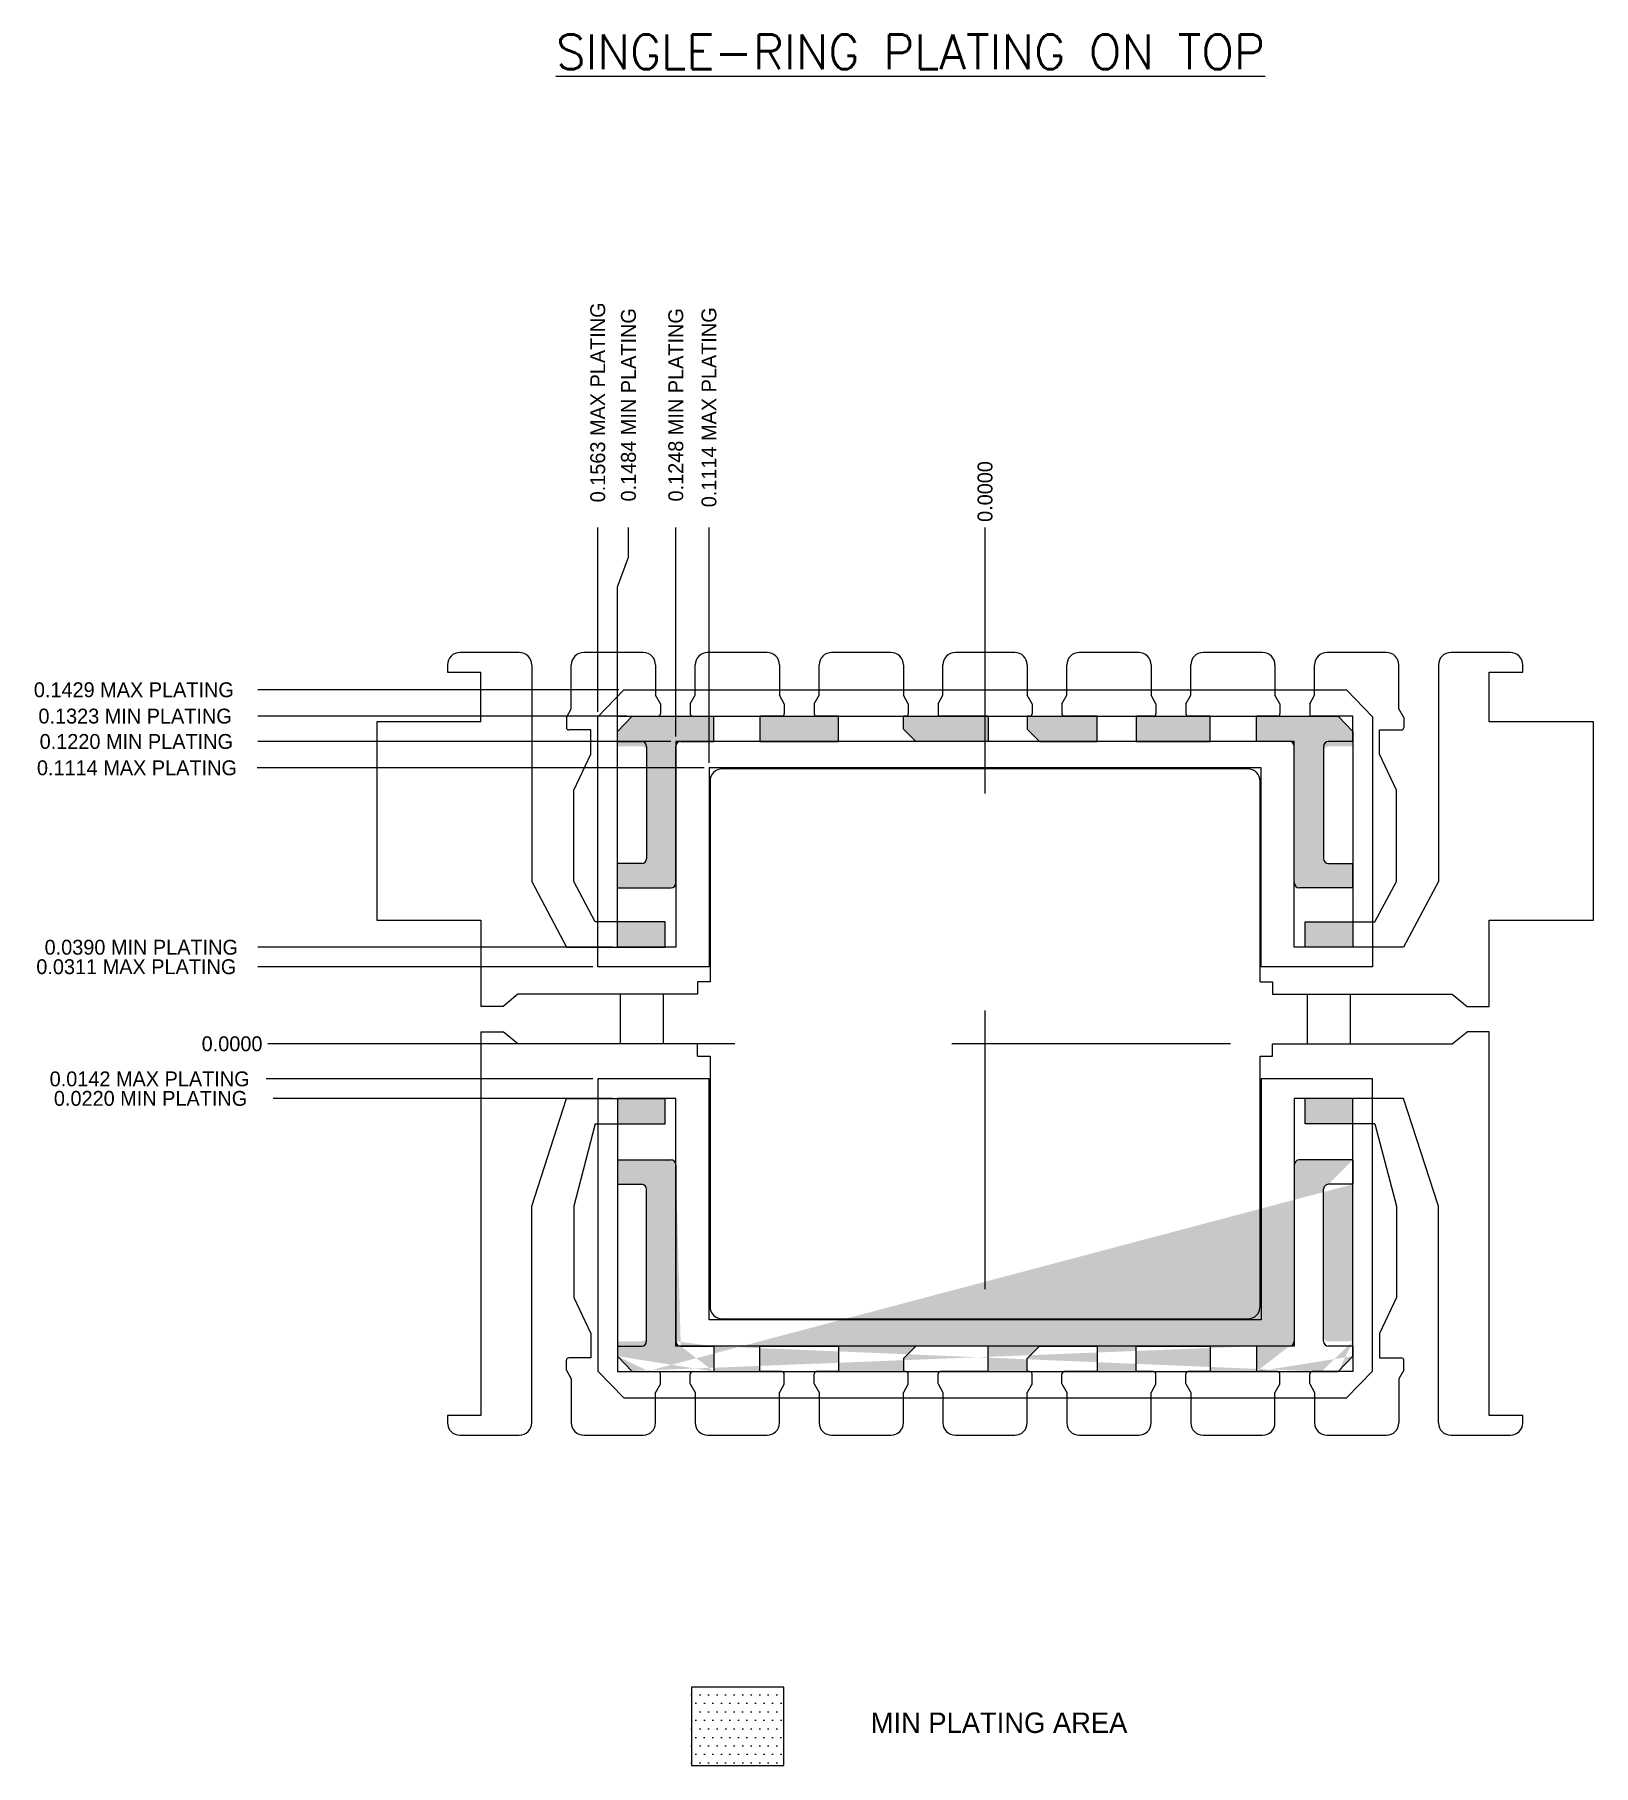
# Model space of a CAD drawing. Header units: inches. Extents: x 0.604 to 1.233, y -0.516 to 0.183.
import ezdxf
from ezdxf.enums import TextEntityAlignment as Align

# ---------------------------------------------------------------- set-up
doc = ezdxf.new("R2010")
doc.units = ezdxf.units.IN
doc.header["$MEASUREMENT"] = 0
doc.linetypes.add('CENTER', pattern=[2, 1.25, -0.25, 0.25, -0.25])
doc.linetypes.add('DASHED', pattern=[0.75, 0.5, -0.25])
for name, color, linetype in [('1', 7, 'Continuous'), ('1D', 4, 'Continuous'), ('3D', 4, 'Continuous')]:
    doc.layers.add(name, color=color, linetype=linetype)
doc.styles.add('SIMPLEX', font='SIMPLEX')

msp = doc.modelspace()

# ---------------------------------------------------------------- hatches: boundary and pattern name
at = {"layer": '3D'}
h = msp.add_hatch(dxfattribs=at)
h.set_pattern_fill('DOTS', color=256, scale=0.055, style=0)
h.set_pattern_definition([(0, (0.9876560375050758, -0.2242288662819192), (0.00171875, 0.0034375), [0, -0.0034375])])
edge = h.paths.add_edge_path()
edge.add_line((0.8392328020381683, -0.1041515301694744), (0.8392309146984189, -0.098159489556565))
edge.add_line((0.8392309146984189, -0.098159489556565), (0.8450103894392668, -0.0921674489509315))
edge.add_line((0.8450103894392668, -0.0921674489509315), (0.8781284643810067, -0.0921674489509315))
edge.add_line((0.8781284643810067, -0.0921674489509315), (0.8781284643810067, -0.1021831969810591))
edge.add_line((0.8781284643810067, -0.1021831969810591), (0.8648233532185258, -0.1021831969810591))
edge.add_arc((0.8648233532185258, -0.1041517009180097), 0.0019685039369506, 90, 180)
edge.add_line((0.8628548492779373, -0.1041517009180097), (0.8628548492779373, -0.1592688112286851))
edge.add_arc((0.8608863453373486, -0.1592688112286851), 0.0019685039369506, -90, 0, ccw=False)
edge.add_line((0.8608863453373486, -0.1612373151692736), (0.8392328020381683, -0.1612373151692736))
edge.add_line((0.8392328020381683, -0.1612373151692736), (0.8392328020381683, -0.1513947954808827))
edge.add_line((0.8392328020381683, -0.1513947954808827), (0.8490753217192832, -0.1513947954808827))
edge.add_arc((0.8490753217192832, -0.1494262915512081), 0.0019685039369506, 270, 360)
edge.add_line((0.8510438256598717, -0.1494262915512081), (0.8510438256598717, -0.106120034110063))
edge.add_arc((0.8490753217192832, -0.106120034110063), 0.0019685039369506, 0, 90)
edge.add_line((0.8490753217192832, -0.1041515301694744), (0.8392328020381683, -0.1041515301694744))
h.paths.add_polyline_path([(1.136081160308094, -0.1750162678472407), (1.136081160308094, -0.1852524883179285), (1.116791709067911, -0.1852524883179285), (1.116791709067911, -0.1750162678472407)])
edge = h.paths.add_edge_path()
edge.add_line((1.130301685570884, -0.0921674489509315), (1.136083047647844, -0.0981614463162259))
edge.add_line((1.136083047647844, -0.0981614463162259), (1.136083047647844, -0.1041515301694744))
edge.add_line((1.136083047647844, -0.1041515301694744), (1.126240527970367, -0.1041515301694744))
edge.add_arc((1.126240527970367, -0.106120034110063), 0.0019685039369506, 90, 180)
edge.add_line((1.124272024029778, -0.106120034110063), (1.124272024029778, -0.1494262915512081))
edge.add_arc((1.126240527970367, -0.1494262915512081), 0.0019685039369506, 180, 270)
edge.add_line((1.126240527970367, -0.1513947954808827), (1.136083047647844, -0.1513947954808827))
edge.add_line((1.136083047647844, -0.1513947954808827), (1.136083047647844, -0.1612373151692736))
edge.add_line((1.136083047647844, -0.1612373151692736), (1.114429504337749, -0.1612373151692736))
edge.add_arc((1.114429504337749, -0.1592688112286851), 0.0019685039369506, 180, 270, ccw=False)
edge.add_line((1.112461000404437, -0.1592688112286851), (1.112461000404437, -0.1041517009180097))
edge.add_arc((1.110492496471124, -0.1041517009180097), 0.0019685039369506, 0, 90)
edge.add_line((1.110492496471124, -0.1021831969810591), (1.097187385308643, -0.1021831969810591))
edge.add_line((1.097187385308643, -0.1021831969810591), (1.097187385308643, -0.0919469765067334))
edge.add_line((1.097187385308643, -0.0919469765067334), (1.122520737022568, -0.0919469765067334))
edge.add_arc((1.123648014523496, -0.0891753229698225), 0.002992125984747, 247.8676084654418, 270)
edge.add_line((1.123648014523496, -0.0921674489509315), (1.130301685570884, -0.0921674489509315))
h.paths.add_polyline_path([(1.048671786455088, -0.0919469765067334), (1.078530053400754, -0.0919469765067334), (1.078530053400754, -0.1021831969810591), (1.048671786455088, -0.1021831969810591)])
h.paths.add_polyline_path([(1.004656038407119, -0.0919469765067334), (1.032923754180956, -0.0919469765067334), (1.032923754180956, -0.1021831969810591), (1.009656038419052, -0.1021831969810591), (1.004656038407119, -0.0971831969909545)])
h.paths.add_polyline_path([(0.9546560384005714, -0.0919469765067334), (0.9889080069187912, -0.0919469765067334), (0.9889080069187912, -0.1021831969810591), (0.9596560384088662, -0.1021831969810591), (0.9546560384078475, -0.0971831969909545)])
h.paths.add_polyline_path([(0.8967820218895212, -0.0919469765067334), (0.9285300533701956, -0.0919469765067334), (0.9285300533701956, -0.1021831969810591), (0.8967820219004352, -0.1021831969810591)])
h.paths.add_polyline_path([(0.8392309146984189, -0.1852524883179285), (0.8392309146984189, -0.1750162678472407), (0.8585241406217392, -0.1750162678472407), (0.8585241406217392, -0.1852524883179285)])
h.paths.add_polyline_path([(1.136081160308094, -0.2565129003487527), (1.136081160308094, -0.2462766798817029), (1.116791709067911, -0.2462766798817029), (1.116791709067911, -0.2565129003487527)])
h.paths.add_polyline_path([(1.048671786455088, -0.3565107560389151), (1.078530053400754, -0.3565107560389151), (1.078530053400754, -0.3462745355682273), (1.048671786455088, -0.3462745355682273)], flags=17)
h.paths.add_polyline_path([(1.004656038407119, -0.3565107560389151), (1.032923754180956, -0.3565107560389151), (1.032923754180956, -0.3462745355682273), (1.009656038419052, -0.3462745355682273), (1.004656038407119, -0.3512745355692459)], flags=17)
h.paths.add_polyline_path([(0.9546560384005714, -0.3565107560389151), (0.9889080069187912, -0.3565107560389151), (0.9889080069187912, -0.3462745355682273), (0.9596560384088662, -0.3462745355682273), (0.9546560384078475, -0.3512745355692459)], flags=17)
h.paths.add_polyline_path([(0.8967820219004352, -0.3565107560389151), (0.9285300533701956, -0.3565107560389151), (0.9285300533701956, -0.3462745355682273), (0.8967820219004352, -0.3462745355682273)], flags=17)
h.paths.add_polyline_path([(0.8392309146984189, -0.2462766798817029), (0.8392309146984189, -0.2565129003487527), (0.8585241406217392, -0.2565129003487527), (0.8585241406217392, -0.2462766798817029)])
edge = h.paths.add_edge_path()
edge.add_line((1.136081160308094, -0.2809217796566372), (1.136081160308094, -0.2710792599791603))
edge.add_line((1.136081160308094, -0.3502982429890835), (1.136081160308094, -0.344306202379812))
edge.add_line((1.130301685581798, -0.356290283598355), (1.136081160308094, -0.3502982429890835))
edge.add_line((1.097187385308643, -0.3565107560389151), (1.122520737033482, -0.3565107560389151))
edge.add_line((0.8527951126561674, -0.3565107560389151), (0.8781284643810067, -0.3565107560389151))
edge.add_line((0.8392309146984189, -0.3502982429890835), (0.8450103894283529, -0.356290283598355))
edge.add_line((1.097187385308643, -0.3462745355682273), (1.097187385308643, -0.3565107560389151))
edge.add_line((1.110492496471124, -0.3462745355682273), (1.097187385308643, -0.3462745355682273))
edge.add_arc((1.110492496471124, -0.3443060316312767), 0.0019685039369506, 270, 360)
edge.add_line((1.112461000404437, -0.2730477639197488), (1.112461000404437, -0.3443060316312767))
edge.add_arc((1.114429504337749, -0.2730477639197488), 0.0019685039369506, 90, 180)
edge.add_line((1.136083047647844, -0.2710792599791603), (1.114429504337749, -0.2710792599791603))
edge.add_line((1.126240527970367, -0.2809217796566372), (1.136083047647844, -0.2809217796566372))
edge.add_arc((1.126240527970367, -0.2828902835972258), 0.0019685039369506, 90, 180)
edge.add_line((1.124272024029778, -0.3423376984392235), (1.124272024029778, -0.2828902835972258))
edge.add_arc((1.126240527970367, -0.3423376984392235), 0.0019685039369506, 180, 270)
edge.add_line((1.136083047647844, -0.344306202379812), (1.126240527970367, -0.344306202379812))
edge.add_line((1.123648014523496, -0.356290283598355), (1.130301685581798, -0.356290283598355))
edge.add_arc((1.123648014523496, -0.3592824095903779), 0.002992125984747, 90, 112.1323913792527)
edge.add_line((0.8781284643810067, -0.3462745355682273), (0.8781284643810067, -0.3565107560389151))
edge.add_line((0.8648233532185258, -0.3462745355682273), (0.8781284643810067, -0.3462745355682273))
edge.add_arc((0.8648233532185258, -0.3443060316312767), 0.0019685039369506, 180, 270)
edge.add_line((0.8628548492779373, -0.2730477639197488), (0.8628548492779373, -0.3443060316312767))
edge.add_arc((0.8608863453373486, -0.2730477639197488), 0.0019685039369506, 0, 90)
edge.add_line((0.8392328020381683, -0.2710792599791603), (0.8608863453373486, -0.2710792599791603))
edge.add_line((0.8392328020381683, -0.2809217796566372), (0.8392328020381683, -0.2710792599791603))
edge.add_line((0.8490753217192832, -0.2809217796566372), (0.8392328020381683, -0.2809217796566372))
edge.add_arc((0.8490753217192832, -0.2828902835972258), 0.0019685039369506, 0, 90)
edge.add_line((0.8510438256598717, -0.3423376984392235), (0.8510438256598717, -0.2828902835972258))
edge.add_arc((0.8490753217192832, -0.3423376984392235), 0.0019685039369506, 270, 360)
edge.add_line((0.8392328020381683, -0.344306202379812), (0.8490753217192832, -0.344306202379812))
edge.add_line((0.8392328020381683, -0.3503001997487445), (0.8392328020381683, -0.344306202379812))
edge.add_line((0.8516678351697919, -0.356290283598355), (0.8450103894283529, -0.356290283598355))
edge.add_arc((0.8516678351697919, -0.3592824095903779), 0.002992125984747, 67.86760868527736, 90)
h = msp.add_hatch(dxfattribs=at)
h.set_pattern_fill('DOTS', color=256, scale=0.055, style=0)
h.set_pattern_definition([(0, (-1.796592062510171, -2.422292927709349), (0.00171875, 0.0034375), [0, -0.0034375])])
h.paths.add_polyline_path([(0.869176690630411, -0.5155125889286865), (0.9063677875965368, -0.5155125889286865), (0.9063677875965368, -0.48390394073067), (0.869176690630411, -0.48390394073067)])

# ---------------------------------------------------------------- linework, layer by layer
at = {"layer": '1'}
for p, q in [((0.7996599611469719, -0.0662288662497304), (0.7756560383786564, -0.0662288662497304)), ((0.8496599623213114, -0.0662288662497304), (0.8256599623309739, -0.0662288605817594)), ((0.8996560395789855, -0.0662288662497304), (0.8756599623411602, -0.0662288605817594)), ((0.9496560395891719, -0.0662288662497304), (0.9256560395806445, -0.0662288605817594)), ((0.9996560381223389, -0.0662288605817594), (0.9756560381210874, -0.0662288620005711)), ((1.049656037237582, -0.0662288605817594), (1.025656037225417, -0.0662288662497304)), ((1.099655887341214, -0.0662288605817594), (1.075656037235603, -0.0662288662606443)), ((1.149656037247041, -0.0662288605817594), (1.125655887350148, -0.0662288662497304)), ((1.19965603843957, -0.0662288662497304), (1.175656038438319, -0.0662288662497304)), ((0.7706560383812758, -0.071228866250749), (0.7706560383812758, -0.0742288662513602)), ((0.7706560383812758, -0.0742288662513602), (0.7841560383785691, -0.0742288662513602)), ((0.7841560383712931, -0.0942288663063664), (0.7841560383712931, -0.0742288662513602)), ((0.8046599611479905, -0.071228866250749), (0.8046599611479905, -0.1587001849329681)), ((0.8206599611476121, -0.088983196150366), (0.8206599611476121, -0.071228860590054)), ((0.8546560383983887, -0.071228866250749), (0.8546560383983887, -0.0834469765177346)), ((0.8706560383980104, -0.0834469765068207), (0.8706560383980104, -0.071228860590054)), ((0.9046560383976611, -0.071228866250749), (0.9046560383976611, -0.0834469765177346)), ((0.9206560383972828, -0.0834469765068207), (0.9206560383972828, -0.071228860590054)), ((0.9546560384005714, -0.071228866250749), (0.9546560384005714, -0.0834469765177346)), ((0.9706560384074691, -0.0834469765068207), (0.9706560384074691, -0.071228860590054)), ((1.004656038407119, -0.071228866250749), (1.004656038407119, -0.0834469765177346)), ((1.020656038410379, -0.0834469765068207), (1.020656038410379, -0.071228860590054)), ((1.054656038417306, -0.071228866250749), (1.054656038417306, -0.0834469765177346)), ((1.070656038416927, -0.0834469765068207), (1.070656038416927, -0.071228860590054)), ((1.104656038420216, -0.071228866250749), (1.104656038420216, -0.0834469765177346)), ((1.120656038427114, -0.0834469765068207), (1.120656038427114, -0.071228860590054)), ((1.154652113866177, -0.088983196157642), (1.154652113858901, -0.071228860590054)), ((1.170652113858523, -0.071228866250749), (1.170652113858523, -0.1587001849329681)), ((1.191156038439658, -0.0742288662513602), (1.204656038447865, -0.0742288662513602)), ((1.191156038439658, -0.0942288663063664), (1.191156038439658, -0.0742288662513602)), ((1.204656038447865, -0.0742288662513602), (1.204656038447865, -0.071228866250749)), ((0.8566245423389773, -0.086969160969602), (0.8546560383983887, -0.0834469765177346)), ((0.8686875344683357, -0.086969160958688), (0.8706560383980104, -0.0834469765068207)), ((0.9066245423382497, -0.086969160969602), (0.9046560383976611, -0.0834469765177346)), ((0.9186875344676082, -0.086969160958688), (0.9206560383972828, -0.0834469765068207)), ((0.9566245423411601, -0.086969160969602), (0.9546560384005714, -0.0834469765177346)), ((0.9686875344668806, -0.086969160958688), (0.9706560384074691, -0.0834469765068207)), ((1.006624542347708, -0.086969160969602), (1.004656038407119, -0.0834469765177346)), ((1.018687534477066, -0.086969160958688), (1.020656038410379, -0.0834469765068207)), ((1.056624542357894, -0.086969160969602), (1.054656038417306, -0.0834469765177346)), ((1.068687534487253, -0.086969160958688), (1.070656038416927, -0.0834469765068207)), ((1.106624542368081, -0.086969160969602), (1.104656038420216, -0.0834469765177346)), ((1.118687534497439, -0.086969160958688), (1.120656038427114, -0.0834469765068207)), ((0.8186914572070236, -0.0925053806058713), (0.8206599611366981, -0.088983196157642)), ((0.8566245423389773, -0.086969160969602), (0.8566245423389773, -0.0909583938409924)), ((0.8686875344683357, -0.086969160958688), (0.8686875344683357, -0.0909583938409924)), ((0.9066245423382497, -0.086969160969602), (0.9066245423382497, -0.0909583938409924)), ((0.9186875344676082, -0.086969160958688), (0.9186875344603322, -0.0909583938409924)), ((0.9566245423411601, -0.086969160969602), (0.9566245423411601, -0.0909583938409924)), ((0.9686875344668806, -0.086969160958688), (0.9686875344668806, -0.0909583938409924)), ((1.006624542347708, -0.086969160969602), (1.006624542347708, -0.0909583938409924)), ((1.018687534477066, -0.086969160958688), (1.018687534477066, -0.0909583938409924)), ((1.056624542357894, -0.086969160969602), (1.056624542357894, -0.0909583938409924)), ((1.068687534487253, -0.086969160958688), (1.068687534476339, -0.0909583938409924)), ((1.106624542368081, -0.086969160969602), (1.106624542368081, -0.0909583938409924)), ((1.118687534497439, -0.086969160958688), (1.118687534486525, -0.0909583938409924)), ((1.156620617799489, -0.0925053806058713), (1.154652113866177, -0.088983196157642)), ((0.7841560383712931, -0.0942288663063664), (0.7421560241418775, -0.0942288663063664)), ((0.7421560241418775, -0.0942288663063664), (0.7421560241418775, -0.1742288663081126)), ((0.8186914572070236, -0.0925053806058713), (0.8186914571961096, -0.0964946134918137)), ((0.8285320147988386, -0.097478865460289), (0.8196757091791369, -0.097478865449375)), ((0.8285320147988386, -0.1073262521313154), (0.8285320147988386, -0.0974788662824722)), ((0.8392308406582742, -0.1021788662801555), (0.8392308406509982, -0.0919426458094677)), ((0.8392308406509982, -0.0919426458094677), (0.8556402885405987, -0.0919426458094677)), ((0.8696717845996317, -0.0919426458094677), (0.87812468969787, -0.0919426458094677)), ((0.8781284643700928, -0.1021788662801555), (0.8781284643700928, -0.0919426458094677)), ((0.8967820218895212, -0.0919426458094677), (0.8967820218895212, -0.1021788662801555)), ((0.9056402903734124, -0.0919426458094677), (0.8967820218895212, -0.0919426458094677)), ((0.9285300533701956, -0.0919426458094677), (0.9196717864324455, -0.0919426458094677)), ((0.9285300533701956, -0.1021788662801555), (0.9285300533701956, -0.0919426458094677)), ((0.9546560384005714, -0.0971788662827749), (0.9546560384005714, -0.0919426458094677)), ((0.9556402903799607, -0.0919426458094677), (0.9546560384005714, -0.0919426458094677)), ((0.9596560383979522, -0.1021788662801555), (0.9546560384005714, -0.0971788662827749)), ((0.9889080069187912, -0.0919426458094677), (0.9696717864426317, -0.0919426458094677)), ((0.9889080069187912, -0.0919426458094677), (0.9889080069187912, -0.1021788662801555)), ((1.004656038407119, -0.0919426458094677), (1.004656038407119, -0.0971788662827749)), ((1.005640290390147, -0.0919426458094677), (1.004656038407119, -0.0919426458094677)), ((1.004656038407119, -0.0971788662827749), (1.009656038408138, -0.1021788662801555)), ((1.032923754170042, -0.0919426458094677), (1.019671786445542, -0.0919426458094677)), ((1.032923754170042, -0.1021788662801555), (1.032923754170042, -0.0919426458094677)), ((1.048671786444174, -0.0919426458094677), (1.048671786444174, -0.1021788662801555)), ((1.055640290396695, -0.0919426458094677), (1.048671786444174, -0.0919426458094677)), ((1.078530053400754, -0.0919426458094677), (1.069671786455728, -0.0919426458094677)), ((1.078530053400754, -0.1021788662801555), (1.078530053400754, -0.0919426458094677)), ((1.097187385308643, -0.1021788662801555), (1.097187385308643, -0.0919426458094677)), ((1.105640290406881, -0.0919426458094677), (1.097187385308643, -0.0919426458094677)), ((1.136081234355515, -0.0919426458094677), (1.119671786469552, -0.0919426458094677)), ((1.136081234355515, -0.1021788662801555), (1.136081234355515, -0.0919426458094677)), ((1.146780060204036, -0.097478865460289), (1.155636365831014, -0.097478865449375)), ((1.146780060204036, -0.1073262521313154), (1.146780060204036, -0.0974788662824722)), ((1.156620617799489, -0.0925053806058713), (1.156620617806765, -0.0964946134918137)), ((1.233156052599952, -0.0942288663063664), (1.191156038359622, -0.0942288663063664)), ((1.233156052599952, -0.1742288663081126), (1.233156052599952, -0.0942288663063664)), ((0.8392308406582742, -0.1021788662801555), (0.8490753256592142, -0.1021788662801555)), ((0.8510438256598717, -0.104147366280813), (0.8510438256598717, -0.1494303623367159)), ((0.8628560375036614, -0.1592603623394098), (0.8628560375036614, -0.1041473702098301)), ((0.8648245414442499, -0.1021788662801555), (0.8781284643700928, -0.1021788662801555)), ((0.8967820218895212, -0.1021788662801555), (0.9285300533701956, -0.1021788662801555)), ((0.9889080069187912, -0.1021788662801555), (0.9596560383979522, -0.1021788662801555)), ((1.009656038408138, -0.1021788662801555), (1.032923754170042, -0.1021788662801555)), ((1.048671786444174, -0.1021788662801555), (1.078530053400754, -0.1021788662801555)), ((1.110487533569539, -0.1021788662801555), (1.097187385308643, -0.1021788662801555)), ((1.11245603750649, -0.1592603623394098), (1.11245603750649, -0.1041473702098301)), ((1.124272024029778, -0.104147366280813), (1.124272024029778, -0.1494303623367159)), ((1.124272024029778, -0.104147366280813), (1.124272024029778, -0.1494303623367159)), ((1.136081234355515, -0.1021788662801555), (1.126240524037712, -0.1021788662801555)), ((0.821657999047602, -0.1218674356823612), (0.8285320147988386, -0.1073262521313154)), ((1.153654075958911, -0.1218674356823612), (1.146780060204036, -0.1073262521313154)), ((0.821657999047602, -0.1587001849329681), (0.821657999047602, -0.1218674356823612)), ((1.153654075958911, -0.1587001849329681), (1.153654075958911, -0.1218674356823612)), ((0.8490753217192832, -0.1513988662809425), (0.8392308406400844, -0.1513988662809425)), ((0.8392308406400844, -0.1612288662799983), (0.8392308406400844, -0.1513988662809425)), ((1.126240527959453, -0.1513988662809425), (1.136081234355515, -0.1513988662809425)), ((1.136081234344601, -0.1612288662799983), (1.136081234355515, -0.1513988662809425)), ((0.8046599611479905, -0.1587001849329681), (0.8187492809738613, -0.1852524883179285)), ((0.8303351395697973, -0.1750162678472407), (0.821657999047602, -0.1587001849329681)), ((1.144976935440354, -0.1750162678472407), (1.153654075958911, -0.1587001849329681)), ((1.170652113858523, -0.1587001849329681), (1.156562794039928, -0.1852524883179285)), ((0.8392308406400844, -0.1612288662799983), (0.8608875335703488, -0.1612288662799983)), ((1.136083047647844, -0.1612288662799983), (1.114424541439802, -0.1612288662799983)), ((0.7421560241418775, -0.1742288663081126), (0.7841560383712931, -0.1742288663081126)), ((0.7841560383712931, -0.1742288663081126), (0.7841560383712931, -0.2091028820177598)), ((1.191156036631582, -0.2091028820177598), (1.191156038359622, -0.1742288663081126)), ((1.191156038359622, -0.1742288663081126), (1.233156052599952, -0.1742288663081126)), ((0.8585241406217392, -0.1750162678472407), (0.8303351395697973, -0.1750162678472407)), ((0.8585241406217392, -0.1852524883179285), (0.8585241406217392, -0.1750162678472407)), ((1.11678793439205, -0.1852524883179285), (1.11678793439205, -0.1750162678472407)), ((1.11678793439205, -0.1750162678472407), (1.144976935440354, -0.1750162678472407)), ((0.8187492809738613, -0.1852524883179285), (0.8585241406217392, -0.1852524883179285)), ((1.156562794039928, -0.1852524883179285), (1.11678793439205, -0.1852524883179285)), ((0.8716343768355727, -0.199228866280464), (0.8716343768355727, -0.2042288662814826)), ((1.09868162092971, -0.199228866280464), (1.10368162092709, -0.199228866280464)), ((1.10368162092709, -0.199228866280464), (1.10368162092709, -0.2042288662814826)), ((0.7931402894682833, -0.2091028820177598), (0.7841560383785691, -0.2091028820177598)), ((0.7931402894682833, -0.2091028820177598), (0.7841560383785691, -0.2091028820177598)), ((0.7991245414414152, -0.2042288662814826), (0.7931402894682833, -0.2091028820177598)), ((0.8716343768355727, -0.2042288662814826), (0.7991245414414152, -0.2042288662814826)), ((1.10368162092709, -0.2042288662814826), (1.176187533568736, -0.2042288662814826)), ((1.176187533568736, -0.2042288662814826), (1.182171785527316, -0.2091028820177598)), ((1.182171785527316, -0.2091028820177598), (1.191156036631582, -0.2091028820177598)), ((1.182171785527316, -0.2091028820177598), (1.191156036631582, -0.2091028820177598)), ((0.7841560383785691, -0.21935485053109), (0.7841560383785691, -0.3742288662979263)), ((0.7841560383785691, -0.21935485053109), (0.7931402894682833, -0.21935485053109)), ((0.7841560383785691, -0.21935485053109), (0.7931402894682833, -0.21935485053109)), ((0.7991245414414152, -0.2242288662819192), (0.7931402894682833, -0.21935485053109)), ((1.176187533568736, -0.2242288662819192), (1.182171785527316, -0.21935485053109)), ((1.191156036631582, -0.21935485053109), (1.182171785527316, -0.21935485053109)), ((1.191156036631582, -0.21935485053109), (1.182171785527316, -0.21935485053109)), ((1.191156038439658, -0.3742288662979263), (1.191156036631582, -0.21935485053109)), ((0.8716343768355727, -0.2242288662819192), (0.7991245414414152, -0.2242288662819192)), ((0.8716343768355727, -0.2292288662829378), (0.8716343768355727, -0.2242288662819192)), ((1.09868162092971, -0.2292288662829378), (1.10368162092709, -0.2292288662829378)), ((1.10368162092709, -0.2292288662829378), (1.10368162092709, -0.2242288662819192)), ((1.10368162092709, -0.2242288662819192), (1.176187533568736, -0.2242288662819192)), ((0.8046599611479905, -0.2897458986590209), (0.8187447978270938, -0.2462788662815001)), ((0.8187447978270938, -0.2462788662815001), (0.8585241406071872, -0.2462788662815001)), ((0.858524140629015, -0.256508866281365), (0.8585241406071872, -0.2462788662815001)), ((1.156567277179419, -0.2462788662815001), (1.116787934399326, -0.2462788662815001)), ((1.11678793439205, -0.256508866281365), (1.116787934399326, -0.2462788662815001)), ((1.170652113858523, -0.2897458986590209), (1.156567277179419, -0.2462788662815001)), ((0.8303324178377806, -0.256508866281365), (0.821657999047602, -0.2897430857592553)), ((0.8303324178377806, -0.256508866281365), (0.858524140629015, -0.256508866281365)), ((1.144979657168732, -0.256508866281365), (1.11678793439205, -0.256508866281365)), ((1.144979657168732, -0.256508866281365), (1.153654075958911, -0.2897430857592553)), ((0.8392290273586696, -0.2710788662807317), (0.8608875374993658, -0.2710788662807317)), ((0.8392290273586696, -0.2710788662807317), (0.8392290273586696, -0.2809288662829203)), ((1.136083047647844, -0.2710788662807317), (1.114424537507147, -0.2710788662807317)), ((1.136083047647844, -0.2710788662807317), (1.136083047647844, -0.2809288662829203)), ((0.8628560375036614, -0.2730473662813893), (0.8628560375036614, -0.3443103623394563)), ((1.11245603750649, -0.2730473662813893), (1.11245603750649, -0.3443103623394563)), ((0.8392290273586696, -0.2809288662829203), (0.8490753256592142, -0.2809288662829203)), ((0.8510438256598717, -0.3443103662830254), (0.8510438256598717, -0.2828973662799399)), ((1.124272024029778, -0.3443103662830254), (1.124272024018864, -0.2828973662799399)), ((1.136083047647844, -0.2809288662829203), (1.126240524019522, -0.2809288662829203)), ((0.8046599611479905, -0.3772288662985375), (0.8046599611479905, -0.2897458986590209)), ((0.821657999047602, -0.2897430857592553), (0.821657999047602, -0.3265902968778391)), ((1.153654075958911, -0.2897430857592553), (1.153654075958911, -0.3265902968778391)), ((1.170652113858523, -0.3772288663094514), (1.170652113858523, -0.2897458986590209)), ((0.821657999047602, -0.3265902968778391), (0.8285320147988386, -0.341131480417971)), ((1.153654075958911, -0.3265902968778391), (1.146780060204036, -0.341131480417971)), ((0.8285320147988386, -0.341131480417971), (0.8285320147988386, -0.3509788662813662)), ((1.146780060204036, -0.341131480417971), (1.146780060204036, -0.3509788662813662)), ((0.8392308406582742, -0.3462788662800449), (0.8392308406509982, -0.3565150867507327)), ((0.8392308406582742, -0.3462788662800449), (0.8490753256592142, -0.3462788662800449)), ((0.8648245414442499, -0.3462788662800449), (0.8781284643700928, -0.3462788662800449)), ((0.8781284643700928, -0.3462788662800449), (0.8781284643700928, -0.3565150867507327)), ((0.8967820218895212, -0.3565150867507327), (0.8967820218895212, -0.3462788662800449)), ((0.8967820218895212, -0.3462788662800449), (0.9285300533701956, -0.3462788662800449)), ((0.9285300533701956, -0.3462788662800449), (0.9285300533701956, -0.3565150867507327)), ((0.9596560383979522, -0.3462788662800449), (0.9546560384005714, -0.3512788662810635)), ((0.9889080069187912, -0.3462788662800449), (0.9596560383979522, -0.3462788662800449)), ((0.9889080069187912, -0.3565150867507327), (0.9889080069187912, -0.3462788662800449)), ((1.004656038407119, -0.3512788662810635), (1.009656038408138, -0.3462788662800449)), ((1.009656038408138, -0.3462788662800449), (1.032923754170042, -0.3462788662800449)), ((1.032923754170042, -0.3462788662800449), (1.032923754170042, -0.3565150867507327)), ((1.048671786444174, -0.3565150867507327), (1.048671786444174, -0.3462788662800449)), ((1.048671786444174, -0.3462788662800449), (1.078530053400754, -0.3462788662800449)), ((1.078530053400754, -0.3462788662800449), (1.078530053400754, -0.3565150867507327)), ((1.110487533569539, -0.3462788662800449), (1.097187385308643, -0.3462788662800449)), ((1.097187385308643, -0.3462788662800449), (1.097187385308643, -0.3565150867507327)), ((1.136081234355515, -0.3462788662800449), (1.126240524037712, -0.3462788662800449)), ((1.136081234355515, -0.3462788662800449), (1.136081234355515, -0.3565150867507327)), ((0.8186914572070236, -0.3559523519470531), (0.8186914571961096, -0.3519631190683867)), ((0.8186914572070236, -0.3559523519470531), (0.8206599611366981, -0.3594745363880065)), ((0.8285320147988386, -0.3509788670999114), (0.8196757091791369, -0.3509788670999114)), ((0.9546560384005714, -0.3512788662810635), (0.9546560384005714, -0.3565150867507327)), ((1.004656038407119, -0.3565150867507327), (1.004656038407119, -0.3512788662810635)), ((1.146780060204036, -0.3509788670999114), (1.155636365831014, -0.3509788670999114)), ((1.156620617799489, -0.3559523519470531), (1.154652113866177, -0.3594745363880065)), ((1.156620617799489, -0.3559523519470531), (1.156620617806765, -0.3519631190683867)), ((0.8206599611476121, -0.3594745364098344), (0.8206599611476121, -0.3772288719665084)), ((0.8392308406509982, -0.3565150867507327), (0.8556402885405987, -0.3565150867507327)), ((0.8566245423389773, -0.3614885715796845), (0.8546560383983887, -0.3650107560388278)), ((0.8566245423389773, -0.3614885715796845), (0.8566245423389773, -0.357499338719208)), ((0.8686875344683357, -0.3614885715978744), (0.8686875344683357, -0.357499338719208)), ((0.8686875344683357, -0.3614885715978744), (0.8706560383980104, -0.3650107560497418)), ((0.8696717845996317, -0.3565150867507327), (0.87812468969787, -0.3565150867507327)), ((0.9056402903734124, -0.3565150867507327), (0.8967820218895212, -0.3565150867507327)), ((0.9066245423382497, -0.3614885715796845), (0.9046560383976611, -0.3650107560388278)), ((0.9066245423382497, -0.3614885715796845), (0.9066245423382497, -0.357499338719208)), ((0.9186875344676082, -0.3614885715978744), (0.9186875344603322, -0.357499338719208)), ((0.9186875344676082, -0.3614885715978744), (0.9206560383972828, -0.3650107560497418)), ((0.9285300533701956, -0.3565150867507327), (0.9196717864324455, -0.3565150867507327)), ((0.9556402903799607, -0.3565150867507327), (0.9546560384005714, -0.3565150867507327)), ((0.9566245423411601, -0.3614885715796845), (0.9546560384005714, -0.3650107560388278)), ((0.9566245423411601, -0.3614885715796845), (0.9566245423411601, -0.357499338719208)), ((0.9686875344668806, -0.3614885715978744), (0.9686875344668806, -0.357499338719208)), ((0.9686875344668806, -0.3614885715978744), (0.9706560384074691, -0.3650107560497418)), ((0.9889080069187912, -0.3565150867507327), (0.9696717864426317, -0.3565150867507327)), ((1.005640290390147, -0.3565150867507327), (1.004656038407119, -0.3565150867507327)), ((1.006624542347708, -0.3614885715796845), (1.004656038407119, -0.3650107560388278)), ((1.006624542347708, -0.3614885715796845), (1.006624542347708, -0.357499338719208)), ((1.018687534477066, -0.3614885715978744), (1.018687534477066, -0.357499338719208)), ((1.018687534477066, -0.3614885715978744), (1.020656038410379, -0.3650107560497418)), ((1.032923754170042, -0.3565150867507327), (1.019671786445542, -0.3565150867507327)), ((1.055640290396695, -0.3565150867507327), (1.048671786444174, -0.3565150867507327)), ((1.056624542357894, -0.3614885715796845), (1.054656038417306, -0.3650107560388278)), ((1.056624542357894, -0.3614885715796845), (1.056624542357894, -0.357499338719208)), ((1.068687534487253, -0.3614885715978744), (1.068687534476339, -0.357499338719208)), ((1.068687534487253, -0.3614885715978744), (1.070656038416927, -0.3650107560497418)), ((1.078530053400754, -0.3565150867507327), (1.069671786455728, -0.3565150867507327)), ((1.105640290406881, -0.3565150867507327), (1.097187385308643, -0.3565150867507327)), ((1.106624542368081, -0.3614885715796845), (1.104656038420216, -0.3650107560388278)), ((1.106624542368081, -0.3614885715796845), (1.106624542368081, -0.357499338719208)), ((1.118687534497439, -0.3614885715978744), (1.118687534486525, -0.357499338719208)), ((1.118687534497439, -0.3614885715978744), (1.120656038427114, -0.3650107560497418)), ((1.136081234355515, -0.3565150867507327), (1.119671786469552, -0.3565150867507327)), ((1.154652113866177, -0.3594745363880065), (1.154652113858901, -0.3772288719665084)), ((0.8546560383983887, -0.3772288662985375), (0.8546560383983887, -0.3650107560388278)), ((0.8706560383980104, -0.3650107560497418), (0.8706560383980104, -0.3772288719665084)), ((0.9046560383976611, -0.3772288662985375), (0.9046560383976611, -0.3650107560388278)), ((0.9206560383972828, -0.3650107560497418), (0.9206560383972828, -0.3772288719665084)), ((0.9546560384005714, -0.3772288662985375), (0.9546560384005714, -0.3650107560388278)), ((0.9706560384074691, -0.3650107560497418), (0.9706560384074691, -0.3772288719665084)), ((1.004656038407119, -0.3772288662985375), (1.004656038407119, -0.3650107560388278)), ((1.020656038410379, -0.3650107560497418), (1.020656038410379, -0.3772288719665084)), ((1.054656038417306, -0.3772288662985375), (1.054656038417306, -0.3650107560388278)), ((1.070656038416927, -0.3650107560497418), (1.070656038416927, -0.3772288719665084)), ((1.104656038420216, -0.3772288662985375), (1.104656038420216, -0.3650107560388278)), ((1.120656038427114, -0.3650107560497418), (1.120656038427114, -0.3772288719665084)), ((0.7706560383812758, -0.3742288662979263), (0.7706560383812758, -0.3772288662985375)), ((0.7841560383785691, -0.3742288662979263), (0.7706560383812758, -0.3742288662979263)), ((1.104656038427492, -0.3772288719665084), (1.104656038427492, -0.372628866280138)), ((1.120656038427114, -0.372628866280138), (1.120656038427114, -0.3772288662985375)), ((1.204656038447865, -0.3742288662979263), (1.191156038439658, -0.3742288662979263)), ((1.204656038447865, -0.3772288662985375), (1.204656038447865, -0.3742288662979263)), ((0.7756560383786564, -0.3822288662995561), (0.7996599611469719, -0.3822288662995561)), ((0.8256599623309739, -0.382228871978441), (0.8496561876563646, -0.382228866306832)), ((0.8756561876725754, -0.382228871978441), (0.8996560395789855, -0.3822288662995561)), ((0.9256560395806445, -0.382228871978441), (0.949656039581896, -0.382228866306832)), ((0.9756560381210874, -0.3822288705487153), (0.9996560381223389, -0.382228871978441)), ((1.025656037225417, -0.3822288662995561), (1.049656037237582, -0.382228871978441)), ((1.075656037235603, -0.3822288662995561), (1.099656037247768, -0.382228871978441)), ((1.125656038428132, -0.3822288662995561), (1.149656037247041, -0.382228871978441)), ((1.175656038438319, -0.3822288662995561), (1.19965603843957, -0.3822288662995561))]:
    msp.add_line(p, q, dxfattribs=at)
for points in [[(1.09868162092971, -0.199228866280464), (1.09868162092971, -0.1182052442309214, 0.4142135623732884), (1.093681620928691, -0.1132052442299027), (0.88163437683761, -0.1132052442299027, 0.4142135623729039), (0.8766343768365914, -0.1182052442309214), (0.8766343768365914, -0.199228866280464), (0.8716343768355727, -0.199228866280464)], [(0.8716343768355727, -0.2292288662829378), (0.8766343768365914, -0.2292288662829378), (0.8766343768365914, -0.3302524883183651, 0.4142135623730951), (0.88163437683761, -0.3352524883302976), (1.093681620928691, -0.3352524883302976, 0.4142135623730951), (1.09868162092971, -0.3302524883183651), (1.09868162092971, -0.2292288662829378)]]:
    msp.add_lwpolyline(points, format="xyb", dxfattribs=at)
for centre, radius, start, end in [((0.7756560383786564, -0.071228866250749), 0.0050000000007834, 89.99999999458053, 180), ((0.7996599611469719, -0.071228866250749), 0.005, 0, 90), ((0.8256599611486308, -0.071228860590054), 0.005, 89.99998647969389, 180), ((0.8496599611389682, -0.071228866250749), 0.005, 0, 89.99998646864654), ((0.8756599611588171, -0.071228860590054), 0.005, 89.99998646010046, 180), ((0.8996560384002805, -0.071228866250749), 0.005, 0, 89.99998646010046), ((0.9256560383983014, -0.071228860590054), 0.005, 89.99998646010046, 180), ((0.9496560383995529, -0.071228866250749), 0.005, 0, 89.99998646010046), ((0.9756560384194017, -0.0712288619979518), 0.005, 90.0000033963349, 180), ((0.9996560384097392, -0.07122886057914), 0.005, 0, 90.0000033963349), ((1.025656038418674, -0.071228866250749), 0.005, 90.00001353135345, 180), ((1.049656038427201, -0.071228860590054), 0.005, 0, 90.00001353989954), ((1.075656038417946, -0.0712288662580249), 0.005, 90.00001353635604, 180), ((1.099655888530833, -0.071228860590054), 0.005, 0, 90.00001354490212), ((1.125655888532492, -0.071228866250749), 0.005, 90.00001353989954, 180), ((1.149652113857882, -0.071228860590054), 0.005, 0, 90.00001352030608), ((1.175652113859541, -0.071228866250749), 0.005, 90, 180), ((1.19965603843957, -0.071228866250749), 0.0050000000007834, 0, 90), ((0.8196757091791369, -0.0964946134918137), 0.0009842519685039, 180.0000000054194, 270), ((0.8556402885405987, -0.0909583938409924), 0.0009842519685039, 270, 359.9999999945806), ((0.8696717845996317, -0.0909583938409924), 0.0009842519685039, 180.0000000054194, 270), ((0.9056402903734124, -0.0909583938409924), 0.0009842519685039, 270, 359.9999999945806), ((0.9196717864324455, -0.0909583938409924), 0.0009842519685039, 180.0000000054194, 270), ((0.9556402903799607, -0.0909583938409924), 0.0009842519685039, 270, 359.9999999945806), ((0.9696717864426317, -0.0909583938409924), 0.0009842519685039, 180.0000000054194, 270), ((1.005640290390147, -0.0909583938409924), 0.0009842519685039, 270, 359.9999999945806), ((1.019671786445542, -0.0909583938409924), 0.0009842519685039, 180.0000000054194, 270), ((1.055640290396695, -0.0909583938409924), 0.0009842519685039, 270, 359.9999999945806), ((1.069671786455728, -0.0909583938409924), 0.0009842519685039, 180.0000000054194, 270), ((1.105640290406881, -0.0909583938409924), 0.0009842519685039, 270, 359.9999999945806), ((1.119671786469552, -0.0909583938409924), 0.0009842519685039, 180.0000000054194, 270), ((1.155636365831014, -0.0964946134918137), 0.0009842519685039, 270, 359.9999999945806), ((0.8490753256592142, -0.104147366280813), 0.0019685, 0, 90), ((0.8648245414442499, -0.1041473702098301), 0.0019685039369506, 90, 180), ((1.110487533569539, -0.1041473702098301), 0.0019685039369506, 0, 90), ((1.126240524037712, -0.104147366280813), 0.0019685, 90, 180), ((0.8490753217192832, -0.1494303623367159), 0.0019685039369506, 270, 0), ((1.126240527959453, -0.1494303623367159), 0.0019685039369506, 180, 270), ((0.8608875335703488, -0.1592603623394098), 0.0019685039369506, 270, 0), ((1.114424541439802, -0.1592603623394098), 0.0019685039369506, 180, 270), ((0.8608875374993658, -0.2730473662813893), 0.0019685, 0, 90), ((1.114424537507147, -0.2730473662813893), 0.0019685, 90, 180), ((0.8490753256592142, -0.2828973662799399), 0.0019685, 2.9181716e-09, 89.99999997873905), ((1.126240524019522, -0.2828973662799399), 0.0019685, 90, 180.000000003335), ((0.8490753256592142, -0.3443103662830254), 0.0019685, 270, 0), ((0.8648245414442499, -0.3443103623394563), 0.0019685039369506, 180, 270), ((1.110487533569539, -0.3443103623394563), 0.0019685039369506, 270, 0), ((1.126240524037712, -0.3443103662830254), 0.0019685, 180, 270), ((0.8196757091791369, -0.3519631190683867), 0.0009842519685039, 90, 179.9999999945805), ((1.155636365831014, -0.3519631190683867), 0.0009842519685039, 5.4194616e-09, 90), ((0.8556402885405987, -0.357499338719208), 0.0009842519685039, 5.4194616e-09, 90), ((0.8696717845996317, -0.357499338719208), 0.0009842519685039, 90, 179.9999999945805), ((0.9056402903734124, -0.357499338719208), 0.0009842519685039, 5.4194616e-09, 90), ((0.9196717864324455, -0.357499338719208), 0.0009842519685039, 90, 179.9999999945805), ((0.9556402903799607, -0.357499338719208), 0.0009842519685039, 5.4194616e-09, 90), ((0.9696717864426317, -0.357499338719208), 0.0009842519685039, 90, 179.9999999945805), ((1.005640290390147, -0.357499338719208), 0.0009842519685039, 5.4194616e-09, 90), ((1.019671786445542, -0.357499338719208), 0.0009842519685039, 90, 179.9999999945805), ((1.055640290396695, -0.357499338719208), 0.0009842519685039, 5.4194616e-09, 90), ((1.069671786455728, -0.357499338719208), 0.0009842519685039, 90, 179.9999999945805), ((1.105640290406881, -0.357499338719208), 0.0009842519685039, 5.4194616e-09, 90), ((1.119671786469552, -0.357499338719208), 0.0009842519685039, 90, 179.9999999945805), ((0.7756560383786564, -0.3772288662985375), 0.0050000000007834, 180, 270.0000000054195), ((0.7996599611469719, -0.3772288662985375), 0.005, 270, 2.2928491e-09), ((0.8256599611486308, -0.3772288719665084), 0.005, 180, 270.0000135311451), ((0.8496561864812974, -0.3772288663094514), 0.005, 270.0000135398996, 0), ((0.8756561864793184, -0.3772288719665084), 0.005, 180, 270.0000135398996), ((0.8996560384002805, -0.3772288662985375), 0.005, 270.0000135398996, 0), ((0.9256560383983014, -0.3772288719810604), 0.005, 180.0000000116727, 270.0000135313535), ((0.9496560383995529, -0.3772288663094514), 0.005, 270.0000135398996, 0), ((0.9756560384194017, -0.3772288705476967), 0.005, 180.0000000235538, 269.9999966036651), ((0.9996560384097392, -0.3772288719665084), 0.005, 269.9999966036651, 8.1291924e-09), ((1.025656038418674, -0.3772288662985375), 0.005, 180, 269.9999864601005), ((1.049656038427201, -0.3772288719665084), 0.005, 269.9999864601005, 1.16726866e-08), ((1.075656038417946, -0.3772288662985375), 0.005, 180, 269.9999864550979), ((1.099656038430111, -0.3772288719665084), 0.0050000000007836, 269.9999864567654, 0), ((1.125656038428132, -0.3772288662985375), 0.0050000000007834, 180, 270), ((1.14965603843666, -0.3772288719665084), 0.0050000000007836, 269.9999864567654, 0), ((1.175656038438319, -0.3772288662985375), 0.0050000000007834, 180, 270), ((1.19965603843957, -0.3772288662985375), 0.0050000000007834, 270, 0)]:
    msp.add_arc(centre, radius, start, end, dxfattribs=at)
at = {"layer": '1D'}
for points in [[(0.8403587122375029, -0.2042288662669307), (0.8403587122375029, -0.2242288662673673)], [(0.8576579248401685, -0.2042288662669307), (0.8576579248401685, -0.2242288662673673)], [(1.117657924838567, -0.2042288662669307), (1.117657924838567, -0.2242288662673673)], [(1.134957137437595, -0.2042288662669307), (1.134957137437595, -0.2242288662673673)]]:
    msp.add_lwpolyline(points, dxfattribs=at)
at = {"layer": '3D'}
for p, q in [((0.8313568989469786, -0.0901453970909643), (0.8313568989469786, -0.0157434042994282)), ((0.8437475776263454, -0.027743404287321), (0.8437475776263454, -0.0157434042994282)), ((0.862852961938188, -0.1001831969806517), (0.862852961938188, -0.0157434042994282)), ((0.8762386406306177, -0.1108131182409124), (0.8762386406306177, -0.0157434042994282)), ((0.9876560375050758, -0.1231650645677291), (0.9876560375050758, -0.0157434042994282)), ((0.8392309146984189, -0.0397434043006797), (0.8437475776263454, -0.027743404287321)), ((0.8392309146984189, -0.0961594895561575), (0.8392309146984189, -0.0397434043006797)), ((0.8398011085555481, -0.0813170552501106), (0.6940893284299819, -0.0813170552501106)), ((0.8432230406797316, -0.0919469765067334), (0.6940893284299819, -0.0919469765067334)), ((0.8608529619377804, -0.1021831969810591), (0.6940893284299819, -0.1021831969810591)), ((0.8742386406302102, -0.1128131182376819), (0.6938359566702275, -0.1128131182376819)), ((0.8372309146980114, -0.1852524883179285), (0.6940893284299819, -0.1852524883179285)), ((0.829356898946571, -0.1931265040657308), (0.6940893284299819, -0.1931265040657308)), ((0.8865922357981617, -0.2242288662819192), (0.6982277337301639, -0.2242288662819192)), ((0.829356898946571, -0.2384026641302626), (0.6974676184727286, -0.2384026641302626)), ((0.8372309146980114, -0.2462766798817029), (0.7003391650214326, -0.2462766798817029))]:
    msp.add_line(p, q, dxfattribs=at)
at = {"layer": '3D', "linetype": 'CENTER', "ltscale": 0.09}
for p, q in [((0.9876560375050758, -0.3232926679920638), (0.9876560375050758, -0.1251650645681366)), ((1.086719839207944, -0.2242288662819192), (0.8885922357949311, -0.2242288662819192))]:
    msp.add_line(p, q, dxfattribs=at)
at = {"layer": '3D', "color": 7}
for p, q in [((0.869176690630411, -0.48390394073067), (0.869176690630411, -0.5155125889286865)), ((0.9063677875965368, -0.48390394073067), (0.869176690630411, -0.48390394073067)), ((0.9063677875965368, -0.5155125889286865), (0.9063677875965368, -0.48390394073067)), ((0.869176690630411, -0.5155125889286865), (0.9063677875965368, -0.5155125889286865))]:
    msp.add_line(p, q, dxfattribs=at)
at = {"layer": '3D', "linetype": 'DASHED', "ltscale": 0.6}
for points in [[(0.8762386406306177, -0.1931265040657308), (0.8313568989469786, -0.1931265040657308), (0.8313568989469786, -0.0921453970877337), (0.8418011085559555, -0.0813170552501106), (1.13351096644692, -0.0813170552501106), (1.143955176055897, -0.0921453970877337), (1.143955176055897, -0.1931265040657308), (1.099073434379533, -0.1931265040657308), (1.099073434379533, -0.1128131182376819), (0.8762386406306177, -0.1128131182376819)], [(0.8392309146984189, -0.1852524883179285), (0.8392309146984189, -0.098159489556565), (0.845223040687415, -0.0919469765067334), (1.130089034330012, -0.0919469765067334), (1.136081160308094, -0.098159489556565), (1.136081160308094, -0.1852524883179285), (1.112459113071963, -0.1852524883179285), (1.112459113071963, -0.1021831969810591), (0.862852961938188, -0.1021831969810591), (0.862852961938188, -0.1852524883179285)], [(0.8762386406306177, -0.2384026641302626), (0.8313568989469786, -0.2384026641302626), (0.8313568989469786, -0.3563123354579147), (0.8418011085559555, -0.3671406772991759), (1.13351096644692, -0.3671406772991759), (1.143955176055897, -0.3563123354579147), (1.143955176055897, -0.2384026641302626), (1.099073434379533, -0.2384026641302626), (1.099073434379533, -0.3356446143079665), (0.8762386406306177, -0.3356446143079665)], [(0.8392309146984189, -0.2462766798817029), (0.8392309146984189, -0.3502982429890835), (0.845223040687415, -0.3565107560389151), (1.130089034330012, -0.3565107560389151), (1.136081160308094, -0.3502982429890835), (1.136081160308094, -0.2462766798817029), (1.112459113071963, -0.2462766798817029), (1.112459113071963, -0.3462745355682273), (0.862852961938188, -0.3462745355682273), (0.862852961938188, -0.2462766798817029)]]:
    msp.add_lwpolyline(points, close=True, dxfattribs=at)

# ---------------------------------------------------------------- texts
at = {"layer": '3D', "color": 4, "style": 'SIMPLEX'}
msp.add_text('%%USINGLE-RING PLATING ON TOP', height=0.0139404702008479, dxfattribs=at).set_placement((1.10062973953245, 0.16927501885948), align=Align.RIGHT)
at = {"layer": '3D'}
msp.add_text('MIN PLATING AREA', height=0.0082499998532914, dxfattribs=at).set_placement((1.045068030976835, -0.4982897216068523), align=Align.MIDDLE_RIGHT)
at = {"layer": '3D', "char_height": 0.006, "attachment_point": 5, "rotation": 90}
for s, insert in [('\\A1;0.1563 MAX PLATING', (0.8313568989469786, 0.034756595701765)), ('\\A1;0.1484 MIN PLATING', (0.8437475776190694, 0.0337565957015613)), ('\\A1;0.1248 MIN PLATING', (0.862852961938188, 0.0337565957015613)), ('\\A1;0.1114 MAX PLATING', (0.8762386406197038, 0.0327565957013576)), ('\\A1;0.0000', (0.9876560375014378, -0.0012434042982932))]:
    msp.add_mtext(s, dxfattribs=dict(at, insert=insert))
at = {"layer": '3D', "char_height": 0.006, "attachment_point": 5}
for s, insert in [('\\A1;0.1429 MAX PLATING', (0.6440893284270715, -0.0813170552501106)), ('\\A1;0.1323 MIN PLATING', (0.6445893284289923, -0.0919469765067334)), ('\\A1;0.1220 MIN PLATING', (0.6450893284272752, -0.1021831969810591)), ('\\A1;0.1114 MAX PLATING', (0.6453359566694417, -0.1128131182376819)), ('\\A1;0.0390 MIN PLATING', (0.6470893284276827, -0.1852524883179285)), ('\\A1;0.0311 MAX PLATING', (0.6450893284272752, -0.1931265040657308)), ('\\A1;0.0000', (0.6837277337326669, -0.2242288662819192)), ('\\A1;0.0142 MAX PLATING', (0.6504676184740675, -0.2384026641302626)), ('\\A1;0.0220 MIN PLATING', (0.6508391650204431, -0.2462766798817029))]:
    msp.add_mtext(s, dxfattribs=dict(at, insert=insert))

doc.saveas('drawing.dxf')
